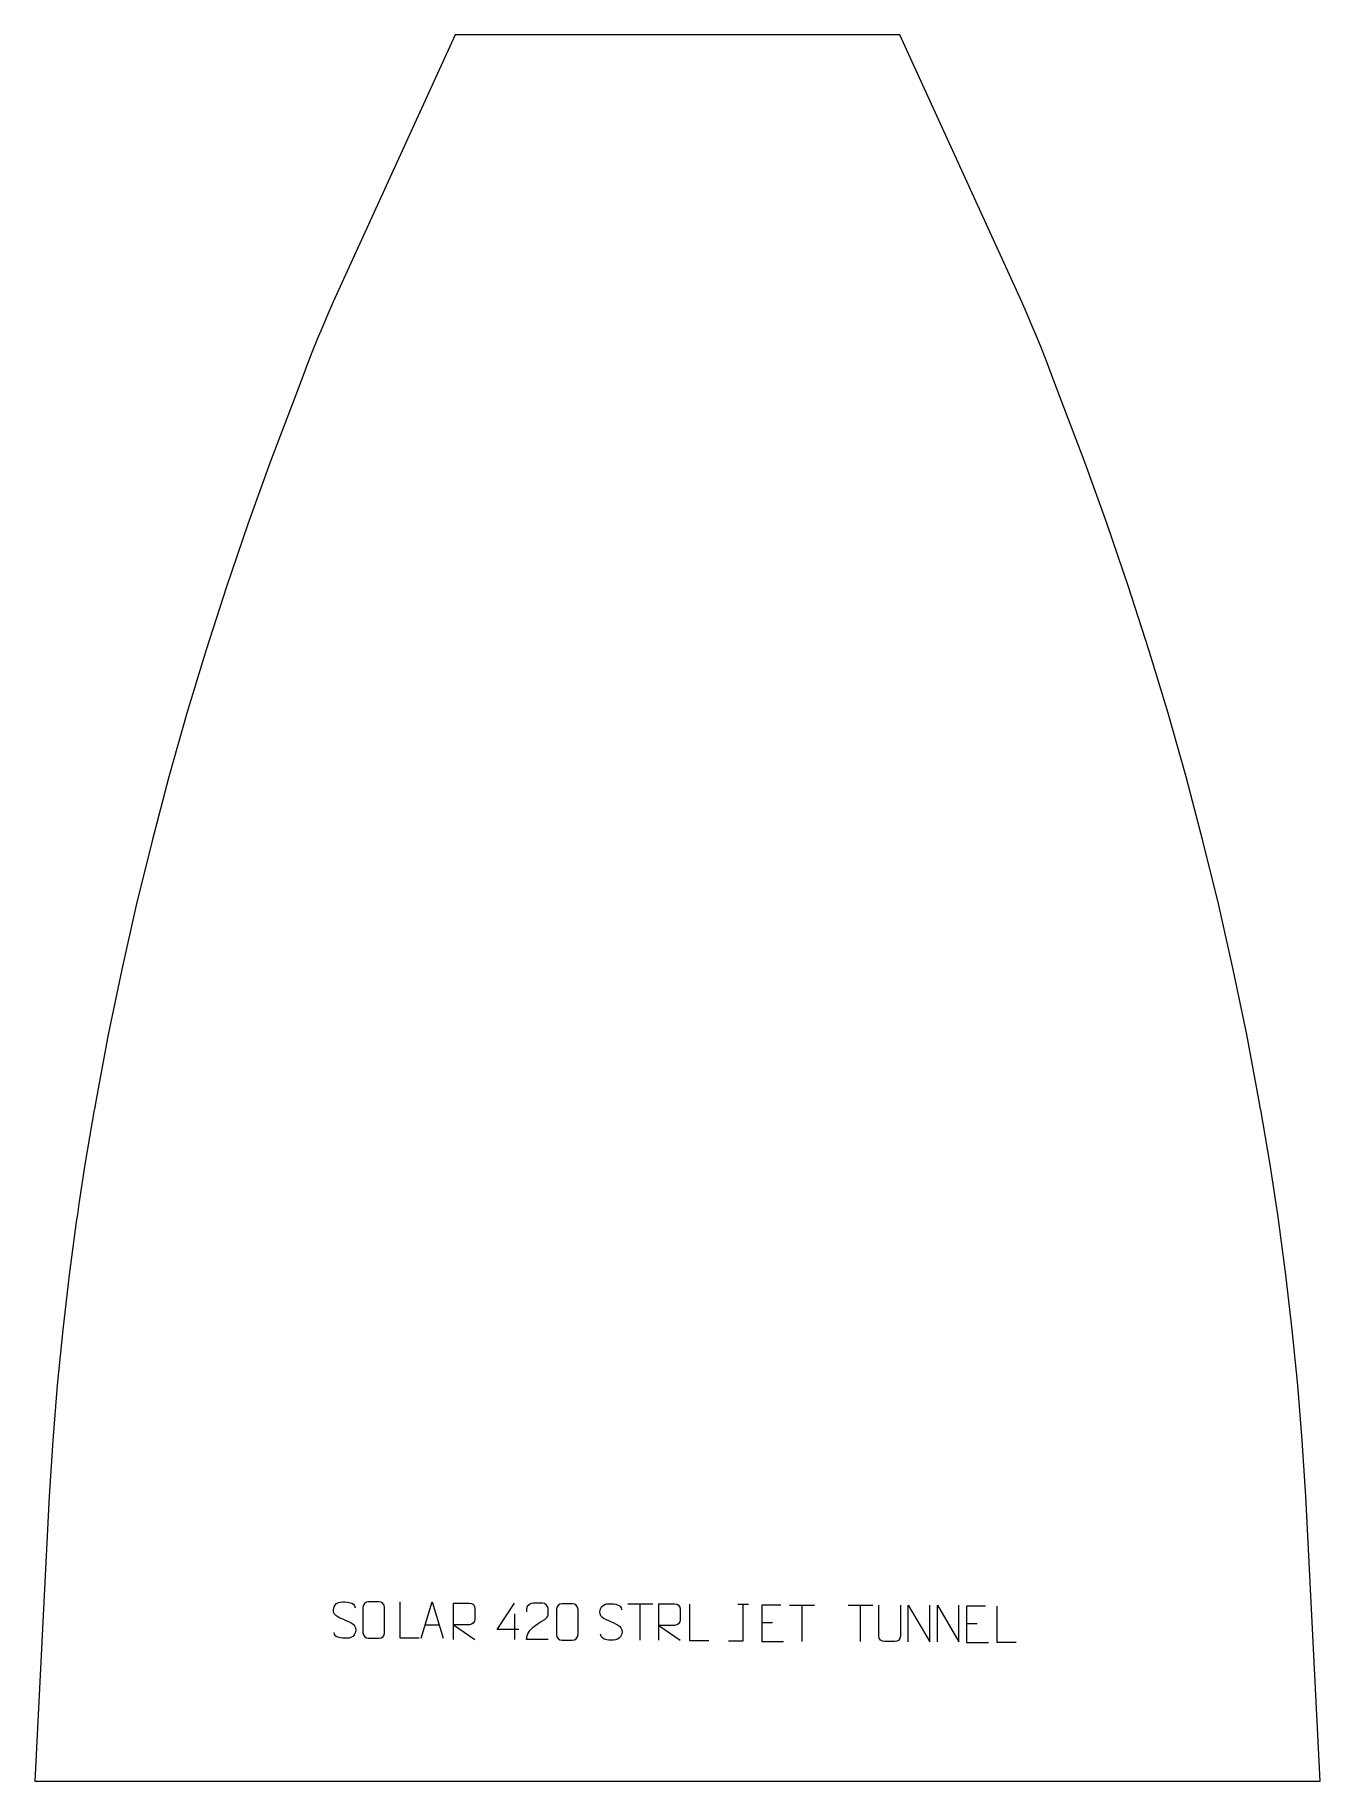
# Model space of a CAD drawing. Header units: millimetres. Extents: x -430 to 450, y 603 to 1798.
import ezdxf

# ---------------------------------------------------------------- set-up
doc = ezdxf.new("R2010")
doc.units = ezdxf.units.MM
doc.header["$MEASUREMENT"] = 0
doc.layers.add('layer 1', color=7, linetype='Continuous')

msp = doc.modelspace()

# ---------------------------------------------------------------- linework, layer by layer
at = {"layer": 'layer 1', "color": 242, "lineweight": 9}
msp.add_open_spline([(-142.2493, 1797.5871), (-142.2493, 1797.5871), (162.2624, 1797.5871), (162.2624, 1797.5871), (162.2624, 1797.5871), (162.2624, 1797.5871), (245.5426, 1614.8467), (245.5426, 1614.8467), (245.5426, 1614.8467), (245.5426, 1614.8467), (249.2151, 1606.5651), (249.2151, 1606.5651), (249.2151, 1606.5651), (249.2151, 1606.5651), (252.8019, 1598.2434), (252.8019, 1598.2434), (252.8019, 1598.2434), (252.8019, 1598.2434), (256.3014, 1589.8873), (256.3014, 1589.8873), (256.3014, 1589.8873), (256.3014, 1589.8873), (259.7171, 1581.4952), (259.7171, 1581.4952), (259.7171, 1581.4952), (259.7171, 1581.4952), (263.0461, 1573.0686), (263.0461, 1573.0686), (263.0461, 1573.0686), (263.0461, 1573.0686), (266.2855, 1564.6071), (266.2855, 1564.6071), (266.2855, 1564.6071), (266.2855, 1564.6071), (269.4401, 1556.1129), (269.4401, 1556.1129), (269.4401, 1556.1129), (269.4401, 1556.1129), (272.5071, 1547.5875), (272.5071, 1547.5875), (272.5071, 1547.5875), (272.5071, 1547.5875), (288.6731, 1505.2948), (288.6731, 1505.2948), (288.6731, 1505.2948), (288.6731, 1505.2948), (304.0843, 1462.72), (304.0843, 1462.72), (304.0843, 1462.72), (304.0843, 1462.72), (318.7306, 1419.8762), (318.7306, 1419.8762), (318.7306, 1419.8762), (318.7306, 1419.8762), (332.6091, 1376.777), (332.6091, 1376.777), (332.6091, 1376.777), (332.6091, 1376.777), (345.716, 1333.4381), (345.716, 1333.4381), (345.716, 1333.4381), (345.716, 1333.4381), (358.0473, 1289.8718), (358.0473, 1289.8718), (358.0473, 1289.8718), (358.0473, 1289.8718), (369.5986, 1246.092), (369.5986, 1246.092), (369.5986, 1246.092), (369.5986, 1246.092), (380.3654, 1202.1135), (380.3654, 1202.1135), (380.3654, 1202.1135), (380.3654, 1202.1135), (390.3462, 1157.9486), (390.3462, 1157.9486), (390.3462, 1157.9486), (390.3462, 1157.9486), (399.5364, 1113.6131), (399.5364, 1113.6131), (399.5364, 1113.6131), (399.5364, 1113.6131), (407.9331, 1069.1209), (407.9331, 1069.1209), (407.9331, 1069.1209), (407.9331, 1069.1209), (409.0682, 1062.4639), (409.0682, 1062.4639), (409.0682, 1062.4639), (409.0682, 1062.4639), (409.1535, 1061.9982), (409.1535, 1061.9982), (409.1535, 1061.9982), (409.1535, 1061.9982), (415.5345, 1024.4842), (415.5345, 1024.4842), (415.5345, 1024.4842), (415.5345, 1024.4842), (419.6275, 997.5878), (419.6275, 997.5878), (419.6275, 997.5878), (419.6275, 997.5878), (420.7328, 990.322), (420.7328, 990.322), (420.7328, 990.322), (420.7328, 990.322), (421.2592, 986.8649), (421.2592, 986.8649), (421.2592, 986.8649), (421.2592, 986.8649), (426.3279, 949.1518), (426.3279, 949.1518), (426.3279, 949.1518), (426.3279, 949.1518), (430.7384, 911.3567), (430.7384, 911.3567), (430.7384, 911.3567), (430.7384, 911.3567), (434.4878, 873.4889), (434.4878, 873.4889), (434.4878, 873.4889), (434.4878, 873.4889), (437.5781, 835.5624), (437.5781, 835.5624), (437.5781, 835.5624), (437.5781, 835.5624), (440.0073, 797.5878), (440.0073, 797.5878), (440.0073, 797.5878), (440.0073, 797.5878), (449.7559, 602.5875), (449.7559, 602.5875), (449.7559, 602.5875), (449.7559, 602.5875), (-429.7433, 602.5875), (-429.7433, 602.5875), (-429.7433, 602.5875), (-429.7433, 602.5875), (-419.9924, 797.5878), (-419.9924, 797.5878), (-419.9924, 797.5878), (-419.9924, 797.5878), (-417.565, 835.5624), (-417.565, 835.5624), (-417.565, 835.5624), (-417.565, 835.5624), (-414.4752, 873.4889), (-414.4752, 873.4889), (-414.4752, 873.4889), (-414.4752, 873.4889), (-410.7239, 911.3567), (-410.7239, 911.3567), (-410.7239, 911.3567), (-410.7239, 911.3567), (-406.3148, 949.1518), (-406.3148, 949.1518), (-406.3148, 949.1518), (-406.3148, 949.1518), (-401.2461, 986.8649), (-401.2461, 986.8649), (-401.2461, 986.8649), (-401.2461, 986.8649), (-400.7198, 990.322), (-400.7198, 990.322), (-400.7198, 990.322), (-400.7198, 990.322), (-399.6149, 997.5878), (-399.6149, 997.5878), (-399.6149, 997.5878), (-399.6149, 997.5878), (-395.5215, 1024.4842), (-395.5215, 1024.4842), (-395.5215, 1024.4842), (-395.5215, 1024.4842), (-389.1405, 1061.9982), (-389.1405, 1061.9982), (-389.1405, 1061.9982), (-389.1405, 1061.9982), (-389.0533, 1062.4639), (-389.0533, 1062.4639), (-389.0533, 1062.4639), (-389.0533, 1062.4639), (-387.9205, 1069.1209), (-387.9205, 1069.1209), (-387.9205, 1069.1209), (-387.9205, 1069.1209), (-379.5233, 1113.6131), (-379.5233, 1113.6131), (-379.5233, 1113.6131), (-379.5233, 1113.6131), (-370.3336, 1157.9486), (-370.3336, 1157.9486), (-370.3336, 1157.9486), (-370.3336, 1157.9486), (-360.3528, 1202.1135), (-360.3528, 1202.1135), (-360.3528, 1202.1135), (-360.3528, 1202.1135), (-349.5856, 1246.092), (-349.5856, 1246.092), (-349.5856, 1246.092), (-349.5856, 1246.092), (-338.0342, 1289.8718), (-338.0342, 1289.8718), (-338.0342, 1289.8718), (-338.0342, 1289.8718), (-325.7034, 1333.4381), (-325.7034, 1333.4381), (-325.7034, 1333.4381), (-325.7034, 1333.4381), (-312.596, 1376.777), (-312.596, 1376.777), (-312.596, 1376.777), (-312.596, 1376.777), (-298.7175, 1419.8762), (-298.7175, 1419.8762), (-298.7175, 1419.8762), (-298.7175, 1419.8762), (-284.0699, 1462.72), (-284.0699, 1462.72), (-284.0699, 1462.72), (-284.0699, 1462.72), (-268.66, 1505.2948), (-268.66, 1505.2948), (-268.66, 1505.2948), (-268.66, 1505.2948), (-252.4926, 1547.5875), (-252.4926, 1547.5875), (-252.4926, 1547.5875), (-252.4926, 1547.5875), (-249.427, 1556.1129), (-249.427, 1556.1129), (-249.427, 1556.1129), (-249.427, 1556.1129), (-246.2729, 1564.6071), (-246.2729, 1564.6071), (-246.2729, 1564.6071), (-246.2729, 1564.6071), (-243.033, 1573.0686), (-243.033, 1573.0686), (-243.033, 1573.0686), (-243.033, 1573.0686), (-239.7045, 1581.4952), (-239.7045, 1581.4952), (-239.7045, 1581.4952), (-239.7045, 1581.4952), (-236.2888, 1589.8873), (-236.2888, 1589.8873), (-236.2888, 1589.8873), (-236.2888, 1589.8873), (-232.7888, 1598.2434), (-232.7888, 1598.2434), (-232.7888, 1598.2434), (-232.7888, 1598.2434), (-229.2021, 1606.5651), (-229.2021, 1606.5651), (-229.2021, 1606.5651), (-229.2021, 1606.5651), (-225.53, 1614.8467), (-225.53, 1614.8467), (-225.53, 1614.8467), (-225.53, 1614.8467), (-142.2493, 1797.5871), (-142.2493, 1797.5871)], degree=3, knots=[0, 0, 0, 0, 0.014925373, 0.014925373, 0.014925373, 0.014925373, 0.029850746, 0.029850746, 0.029850746, 0.029850746, 0.044776119, 0.044776119, 0.044776119, 0.044776119, 0.059701493, 0.059701493, 0.059701493, 0.059701493, 0.074626866, 0.074626866, 0.074626866, 0.074626866, 0.089552239, 0.089552239, 0.089552239, 0.089552239, 0.104477612, 0.104477612, 0.104477612, 0.104477612, 0.119402985, 0.119402985, 0.119402985, 0.119402985, 0.134328358, 0.134328358, 0.134328358, 0.134328358, 0.149253731, 0.149253731, 0.149253731, 0.149253731, 0.164179104, 0.164179104, 0.164179104, 0.164179104, 0.179104478, 0.179104478, 0.179104478, 0.179104478, 0.194029851, 0.194029851, 0.194029851, 0.194029851, 0.208955224, 0.208955224, 0.208955224, 0.208955224, 0.223880597, 0.223880597, 0.223880597, 0.223880597, 0.23880597, 0.23880597, 0.23880597, 0.23880597, 0.253731343, 0.253731343, 0.253731343, 0.253731343, 0.268656716, 0.268656716, 0.268656716, 0.268656716, 0.28358209, 0.28358209, 0.28358209, 0.28358209, 0.298507463, 0.298507463, 0.298507463, 0.298507463, 0.313432836, 0.313432836, 0.313432836, 0.313432836, 0.328358209, 0.328358209, 0.328358209, 0.328358209, 0.343283582, 0.343283582, 0.343283582, 0.343283582, 0.358208955, 0.358208955, 0.358208955, 0.358208955, 0.373134328, 0.373134328, 0.373134328, 0.373134328, 0.388059701, 0.388059701, 0.388059701, 0.388059701, 0.402985075, 0.402985075, 0.402985075, 0.402985075, 0.417910448, 0.417910448, 0.417910448, 0.417910448, 0.432835821, 0.432835821, 0.432835821, 0.432835821, 0.447761194, 0.447761194, 0.447761194, 0.447761194, 0.462686567, 0.462686567, 0.462686567, 0.462686567, 0.47761194, 0.47761194, 0.47761194, 0.47761194, 0.492537313, 0.492537313, 0.492537313, 0.492537313, 0.507462687, 0.507462687, 0.507462687, 0.507462687, 0.52238806, 0.52238806, 0.52238806, 0.52238806, 0.537313433, 0.537313433, 0.537313433, 0.537313433, 0.552238806, 0.552238806, 0.552238806, 0.552238806, 0.567164179, 0.567164179, 0.567164179, 0.567164179, 0.582089552, 0.582089552, 0.582089552, 0.582089552, 0.597014925, 0.597014925, 0.597014925, 0.597014925, 0.611940299, 0.611940299, 0.611940299, 0.611940299, 0.626865672, 0.626865672, 0.626865672, 0.626865672, 0.641791045, 0.641791045, 0.641791045, 0.641791045, 0.656716418, 0.656716418, 0.656716418, 0.656716418, 0.671641791, 0.671641791, 0.671641791, 0.671641791, 0.686567164, 0.686567164, 0.686567164, 0.686567164, 0.701492537, 0.701492537, 0.701492537, 0.701492537, 0.71641791, 0.71641791, 0.71641791, 0.71641791, 0.731343284, 0.731343284, 0.731343284, 0.731343284, 0.746268657, 0.746268657, 0.746268657, 0.746268657, 0.76119403, 0.76119403, 0.76119403, 0.76119403, 0.776119403, 0.776119403, 0.776119403, 0.776119403, 0.791044776, 0.791044776, 0.791044776, 0.791044776, 0.805970149, 0.805970149, 0.805970149, 0.805970149, 0.820895522, 0.820895522, 0.820895522, 0.820895522, 0.835820896, 0.835820896, 0.835820896, 0.835820896, 0.850746269, 0.850746269, 0.850746269, 0.850746269, 0.865671642, 0.865671642, 0.865671642, 0.865671642, 0.880597015, 0.880597015, 0.880597015, 0.880597015, 0.895522388, 0.895522388, 0.895522388, 0.895522388, 0.910447761, 0.910447761, 0.910447761, 0.910447761, 0.925373134, 0.925373134, 0.925373134, 0.925373134, 0.940298507, 0.940298507, 0.940298507, 0.940298507, 0.955223881, 0.955223881, 0.955223881, 0.955223881, 0.970149254, 0.970149254, 0.970149254, 0.970149254, 1, 1, 1, 1], dxfattribs=at)
at = {"layer": 'layer 1', "color": 250, "lineweight": 9}
for points, knots in [([(-217.8342, 712.934), (-222.0825, 714.4044), (-226.9906, 716.2002), (-224.9855, 721.7205), (-224.9855, 721.7205), (-223.482, 725.8604), (-218.2684, 725.4719), (-214.6648, 724.8708), (-214.6648, 724.8708), (-211.8042, 724.3936), (-210.9395, 723.1804), (-210.6289, 721.0963)], [0, 0, 0, 0, 0.25, 0.25, 0.25, 0.25, 0.5, 0.5, 0.5, 0.5, 1, 1, 1, 1]), ([(-201.3592, 725.2366), (-199.0335, 725.2366), (-196.7074, 725.2366), (-194.3813, 725.2366), (-194.3813, 725.2366), (-192.4347, 725.2722), (-190.4433, 723.7806), (-190.4166, 721.343), (-190.4166, 721.343), (-190.417, 715.5961), (-190.417, 709.8488), (-190.4166, 704.1011), (-190.4166, 704.1011), (-190.5564, 701.7777), (-192.2336, 700.2981), (-194.3813, 700.2873), (-194.3813, 700.2873), (-196.7132, 700.2877), (-199.0451, 700.2877), (-201.3766, 700.2873), (-201.3766, 700.2873), (-203.3016, 700.1819), (-205.2737, 702.0664), (-205.2625, 704.0837), (-205.2625, 704.0837), (-205.2622, 709.8538), (-205.2622, 715.6235), (-205.2625, 721.3928), (-205.2625, 721.3928), (-205.2583, 723.5309), (-203.5116, 725.2501), (-201.3592, 725.2366)], [0, 0, 0, 0, 0.111111111, 0.111111111, 0.111111111, 0.111111111, 0.222222222, 0.222222222, 0.222222222, 0.222222222, 0.333333333, 0.333333333, 0.333333333, 0.333333333, 0.444444444, 0.444444444, 0.444444444, 0.444444444, 0.555555556, 0.555555556, 0.555555556, 0.555555556, 0.666666667, 0.666666667, 0.666666667, 0.666666667, 0.777777778, 0.777777778, 0.777777778, 0.777777778, 1, 1, 1, 1]), ([(-166.8905, 700.2833), (-166.8905, 700.2833), (-179.8396, 700.2833), (-179.8396, 700.2833), (-179.8396, 700.2833), (-179.8396, 700.2833), (-179.8396, 725.2369), (-179.8396, 725.2369)], [0, 0, 0, 0, 0.333333333, 0.333333333, 0.333333333, 0.333333333, 1, 1, 1, 1]), ([(-165.3101, 700.2834), (-165.3101, 700.2834), (-157.9391, 725.2369), (-157.9391, 725.2369), (-157.9391, 725.2369), (-157.9391, 725.2369), (-150.3692, 700.2834), (-150.3692, 700.2834)], [0, 0, 0, 0, 0.333333333, 0.333333333, 0.333333333, 0.333333333, 1, 1, 1, 1]), ([(-143.2574, 699.4407), (-143.2574, 699.4407), (-143.2574, 724.3942), (-143.2574, 724.3942), (-143.2574, 724.3942), (-139.6626, 724.3942), (-136.0671, 724.3942), (-132.4719, 724.3942), (-132.4719, 724.3942), (-130.1466, 724.3565), (-128.5893, 722.8665), (-128.5934, 720.5001), (-128.5934, 720.5001), (-128.5938, 718.4646), (-128.5938, 715.4052), (-128.5934, 713.3692), (-128.5934, 713.3692), (-128.5999, 711.4937), (-130.4122, 709.5519), (-132.4217, 709.5328), (-132.4217, 709.5328), (-132.4217, 709.5328), (-143.2574, 709.5328), (-143.2574, 709.5328), (-143.2574, 709.5328), (-143.2574, 709.5328), (-128.6027, 699.4407), (-128.6027, 699.4407)], [0, 0, 0, 0, 0.125, 0.125, 0.125, 0.125, 0.25, 0.25, 0.25, 0.25, 0.375, 0.375, 0.375, 0.375, 0.5, 0.5, 0.5, 0.5, 0.625, 0.625, 0.625, 0.625, 0.75, 0.75, 0.75, 0.75, 1, 1, 1, 1]), ([(-98.5145, 706.334), (-98.5145, 706.334), (-113.3362, 706.334), (-113.3362, 706.334), (-113.3362, 706.334), (-113.3362, 706.334), (-101.4586, 724.4045), (-101.4586, 724.4045)], [0, 0, 0, 0, 0.333333333, 0.333333333, 0.333333333, 0.333333333, 1, 1, 1, 1]), ([(-78.554, 699.4303), (-83.4684, 699.4306), (-88.3828, 699.4306), (-93.2969, 699.4303), (-93.2969, 699.4303), (-93.2969, 709.3626), (-78.6459, 712.0038), (-78.554, 716.3141), (-78.554, 716.3141), (-78.5543, 717.7382), (-78.5543, 719.1619), (-78.554, 720.5852), (-78.554, 720.5852), (-78.5709, 722.6623), (-80.6937, 724.3871), (-82.3647, 724.4044), (-82.3647, 724.4044), (-84.4379, 724.404), (-86.5108, 724.404), (-88.5832, 724.4044), (-88.5832, 724.4044), (-90.4053, 724.4209), (-93.23, 722.6288), (-93.2969, 720.5352), (-93.2969, 720.5352), (-93.2969, 720.5352), (-93.2969, 718.4804), (-93.2969, 718.4804)], [0, 0, 0, 0, 0.125, 0.125, 0.125, 0.125, 0.25, 0.25, 0.25, 0.25, 0.375, 0.375, 0.375, 0.375, 0.5, 0.5, 0.5, 0.5, 0.625, 0.625, 0.625, 0.625, 0.75, 0.75, 0.75, 0.75, 1, 1, 1, 1]), ([(-69.0016, 723.9412), (-66.6759, 723.9412), (-64.3498, 723.9412), (-62.0237, 723.9412), (-62.0237, 723.9412), (-60.0771, 723.9768), (-58.0857, 722.4852), (-58.059, 720.0476), (-58.059, 720.0476), (-58.0594, 714.3007), (-58.0594, 708.5534), (-58.059, 702.8057), (-58.059, 702.8057), (-58.1988, 700.4823), (-59.876, 699.0027), (-62.0237, 698.9919), (-62.0237, 698.9919), (-64.3556, 698.9923), (-66.6875, 698.9923), (-69.019, 698.9919), (-69.019, 698.9919), (-70.944, 698.8865), (-72.9161, 700.771), (-72.9049, 702.7883), (-72.9049, 702.7883), (-72.9046, 708.5584), (-72.9046, 714.3281), (-72.9049, 720.0974), (-72.9049, 720.0974), (-72.9007, 722.2355), (-71.154, 723.9547), (-69.0016, 723.9412)], [0, 0, 0, 0, 0.111111111, 0.111111111, 0.111111111, 0.111111111, 0.222222222, 0.222222222, 0.222222222, 0.222222222, 0.333333333, 0.333333333, 0.333333333, 0.333333333, 0.444444444, 0.444444444, 0.444444444, 0.444444444, 0.555555556, 0.555555556, 0.555555556, 0.555555556, 0.666666667, 0.666666667, 0.666666667, 0.666666667, 0.777777778, 0.777777778, 0.777777778, 0.777777778, 1, 1, 1, 1]), ([(-35.4765, 711.6386), (-39.7248, 713.109), (-44.6329, 714.9048), (-42.6278, 720.4251), (-42.6278, 720.4251), (-41.1243, 724.565), (-35.9107, 724.1765), (-32.3071, 723.5754), (-32.3071, 723.5754), (-29.4465, 723.0982), (-28.5818, 721.885), (-28.2712, 719.8009)], [0, 0, 0, 0, 0.25, 0.25, 0.25, 0.25, 0.5, 0.5, 0.5, 0.5, 1, 1, 1, 1]), ([(-2.814, 698.988), (-2.814, 698.988), (-2.814, 723.9415), (-2.814, 723.9415), (-2.814, 723.9415), (0.7808, 723.9415), (4.3763, 723.9415), (7.9715, 723.9415), (7.9715, 723.9415), (10.2968, 723.9038), (11.8541, 722.4138), (11.85, 720.0474), (11.85, 720.0474), (11.8496, 718.0119), (11.8496, 714.9525), (11.85, 712.9165), (11.85, 712.9165), (11.8435, 711.041), (10.0312, 709.0992), (8.0217, 709.0801), (8.0217, 709.0801), (8.0217, 709.0801), (-2.814, 709.0801), (-2.814, 709.0801), (-2.814, 709.0801), (-2.814, 709.0801), (11.8407, 698.988), (11.8407, 698.988)], [0, 0, 0, 0, 0.125, 0.125, 0.125, 0.125, 0.25, 0.25, 0.25, 0.25, 0.375, 0.375, 0.375, 0.375, 0.5, 0.5, 0.5, 0.5, 0.625, 0.625, 0.625, 0.625, 0.75, 0.75, 0.75, 0.75, 1, 1, 1, 1]), ([(31.4222, 698.6603), (31.4222, 698.6603), (18.4731, 698.6603), (18.4731, 698.6603), (18.4731, 698.6603), (18.4731, 698.6603), (18.4731, 723.6139), (18.4731, 723.6139)], [0, 0, 0, 0, 0.333333333, 0.333333333, 0.333333333, 0.333333333, 1, 1, 1, 1]), ([(44.9256, 698.6603), (44.9256, 698.6603), (54.9476, 698.6603), (54.9476, 698.6603), (54.9476, 698.6603), (54.9476, 698.6603), (54.9476, 723.6139), (54.9476, 723.6139)], [0, 0, 0, 0, 0.333333333, 0.333333333, 0.333333333, 0.333333333, 1, 1, 1, 1]), ([(80.6534, 723.0168), (80.6534, 723.0168), (67.7795, 723.0168), (67.7795, 723.0168), (67.7795, 723.0168), (67.7795, 723.0168), (67.7795, 698.0632), (67.7795, 698.0632), (67.7795, 698.0632), (67.7795, 698.0632), (82.6453, 698.0632), (82.6453, 698.0632)], [0, 0, 0, 0, 0.25, 0.25, 0.25, 0.25, 0.5, 0.5, 0.5, 0.5, 1, 1, 1, 1]), ([(162.5396, 723.021), (162.5392, 717.4815), (162.635, 707.2797), (162.6354, 701.7393), (162.6354, 701.7393), (162.4956, 699.4998), (160.8184, 698.0736), (158.6707, 698.0631), (158.6707, 698.0631), (156.3388, 698.0635), (154.0069, 698.0635), (151.6754, 698.0631), (151.6754, 698.0631), (149.7504, 697.9616), (147.7783, 699.7781), (147.7895, 701.7226), (147.7895, 701.7226), (147.7898, 707.2845), (147.8852, 717.4599), (147.8848, 723.021)], [0, 0, 0, 0, 0.166666667, 0.166666667, 0.166666667, 0.166666667, 0.333333333, 0.333333333, 0.333333333, 0.333333333, 0.5, 0.5, 0.5, 0.5, 0.666666667, 0.666666667, 0.666666667, 0.666666667, 1, 1, 1, 1]), ([(167.9355, 697.9774), (167.9355, 697.9774), (167.9355, 722.9309), (167.9355, 722.9309), (167.9355, 722.9309), (167.9355, 722.9309), (182.5903, 697.9774), (182.5903, 697.9774), (182.5903, 697.9774), (182.5903, 697.9774), (182.5903, 722.9309), (182.5903, 722.9309)], [0, 0, 0, 0, 0.25, 0.25, 0.25, 0.25, 0.5, 0.5, 0.5, 0.5, 1, 1, 1, 1]), ([(187.9355, 697.9774), (187.9355, 697.9774), (187.9355, 722.9309), (187.9355, 722.9309), (187.9355, 722.9309), (187.9355, 722.9309), (202.5903, 697.9774), (202.5903, 697.9774), (202.5903, 697.9774), (202.5903, 697.9774), (202.5903, 722.9309), (202.5903, 722.9309)], [0, 0, 0, 0, 0.25, 0.25, 0.25, 0.25, 0.5, 0.5, 0.5, 0.5, 1, 1, 1, 1]), ([(220.7678, 722.2992), (220.7678, 722.2992), (207.8939, 722.2992), (207.8939, 722.2992), (207.8939, 722.2992), (207.8939, 722.2992), (207.8939, 697.3456), (207.8939, 697.3456), (207.8939, 697.3456), (207.8939, 697.3456), (222.7597, 697.3456), (222.7597, 697.3456)], [0, 0, 0, 0, 0.25, 0.25, 0.25, 0.25, 0.5, 0.5, 0.5, 0.5, 1, 1, 1, 1]), ([(241.8014, 697.3456), (241.8014, 697.3456), (228.8523, 697.3456), (228.8523, 697.3456), (228.8523, 697.3456), (228.8523, 697.3456), (228.8523, 722.2992), (228.8523, 722.2992)], [0, 0, 0, 0, 0.333333333, 0.333333333, 0.333333333, 0.333333333, 1, 1, 1, 1]), ([(-217.8342, 712.9339), (-213.8156, 711.2872), (-208.7861, 709.3989), (-210.6201, 704.0386), (-210.6201, 704.0386), (-212.0799, 699.7722), (-216.9907, 700.0289), (-220.7168, 700.5836), (-220.7168, 700.5836), (-223.4668, 700.9934), (-224.6877, 702.2069), (-225.0657, 704.3191)], [0, 0, 0, 0, 0.25, 0.25, 0.25, 0.25, 0.5, 0.5, 0.5, 0.5, 1, 1, 1, 1]), ([(-35.4765, 711.6385), (-31.4579, 709.9918), (-26.4284, 708.1035), (-28.2624, 702.7432), (-28.2624, 702.7432), (-29.7222, 698.4768), (-34.633, 698.7335), (-38.3591, 699.2882), (-38.3591, 699.2882), (-41.1091, 699.698), (-42.33, 700.9115), (-42.708, 703.0237)], [0, 0, 0, 0, 0.25, 0.25, 0.25, 0.25, 0.5, 0.5, 0.5, 0.5, 1, 1, 1, 1])]:
    msp.add_open_spline(points, degree=3, knots=knots, dxfattribs=at)
for points in [[(-101.4586, 717.0951), (-101.4586, 717.0951), (-101.4586, 699.4304), (-101.4586, 699.4304)], [(-23.9756, 723.918), (-23.9756, 723.918), (-6.9884, 723.918), (-6.9884, 723.918)], [(-15.4818, 698.988), (-15.4818, 698.988), (-15.4818, 723.9415), (-15.4818, 723.9415)], [(51.3635, 723.6139), (51.3635, 723.6139), (58.5317, 723.6139), (58.5317, 723.6139)], [(86.7188, 722.9933), (86.7188, 722.9933), (103.706, 722.9933), (103.706, 722.9933)], [(95.2126, 698.0633), (95.2126, 698.0633), (95.2126, 723.0168), (95.2126, 723.0168)], [(126.7188, 722.9933), (126.7188, 722.9933), (143.706, 722.9933), (143.706, 722.9933)], [(135.2126, 698.0633), (135.2126, 698.0633), (135.2126, 723.0168), (135.2126, 723.0168)], [(-162.5875, 709.5328), (-162.5875, 709.5328), (-153.0918, 709.5328), (-153.0918, 709.5328)], [(67.7795, 711.1371), (67.7795, 711.1371), (74.9476, 711.1371), (74.9476, 711.1371)], [(207.8939, 710.4195), (207.8939, 710.4195), (215.062, 710.4195), (215.062, 710.4195)]]:
    msp.add_open_spline(points, degree=3, dxfattribs=at)

doc.saveas('drawing.dxf')
